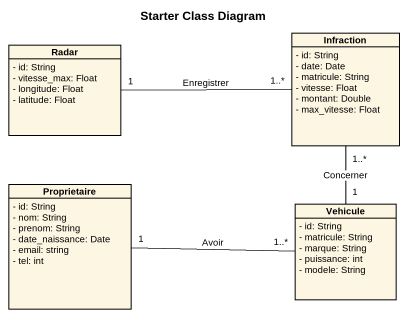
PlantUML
@startuml
title Starter Class Diagram
hide circle
hide empty members
skinparam classAttributeIconSize 0
class Radar {
  - id: String
  - vitesse_max: Float
  - longitude: Float
  - latitude: Float
}
class Infraction {
  - id: String
  - date: Date
  - matricule: String
  - vitesse: Float
  - montant: Double
  - max_vitesse: Float
}
class Proprietaire {
  - id: String
  - nom: String
  - prenom: String
  - date_naissance: Date
  - email: string
  - tel: int
}
class Vehicule {
  - id: String
  - matricule: String
  - marque: String
  - puissance: int
  - modele: String
}
Radar "1" -right- "1..*" Infraction : Enregistrer
Infraction "1..*" -- "1" Vehicule : Concerner
Proprietaire "1" -right- "1..*" Vehicule : Avoir
@enduml
